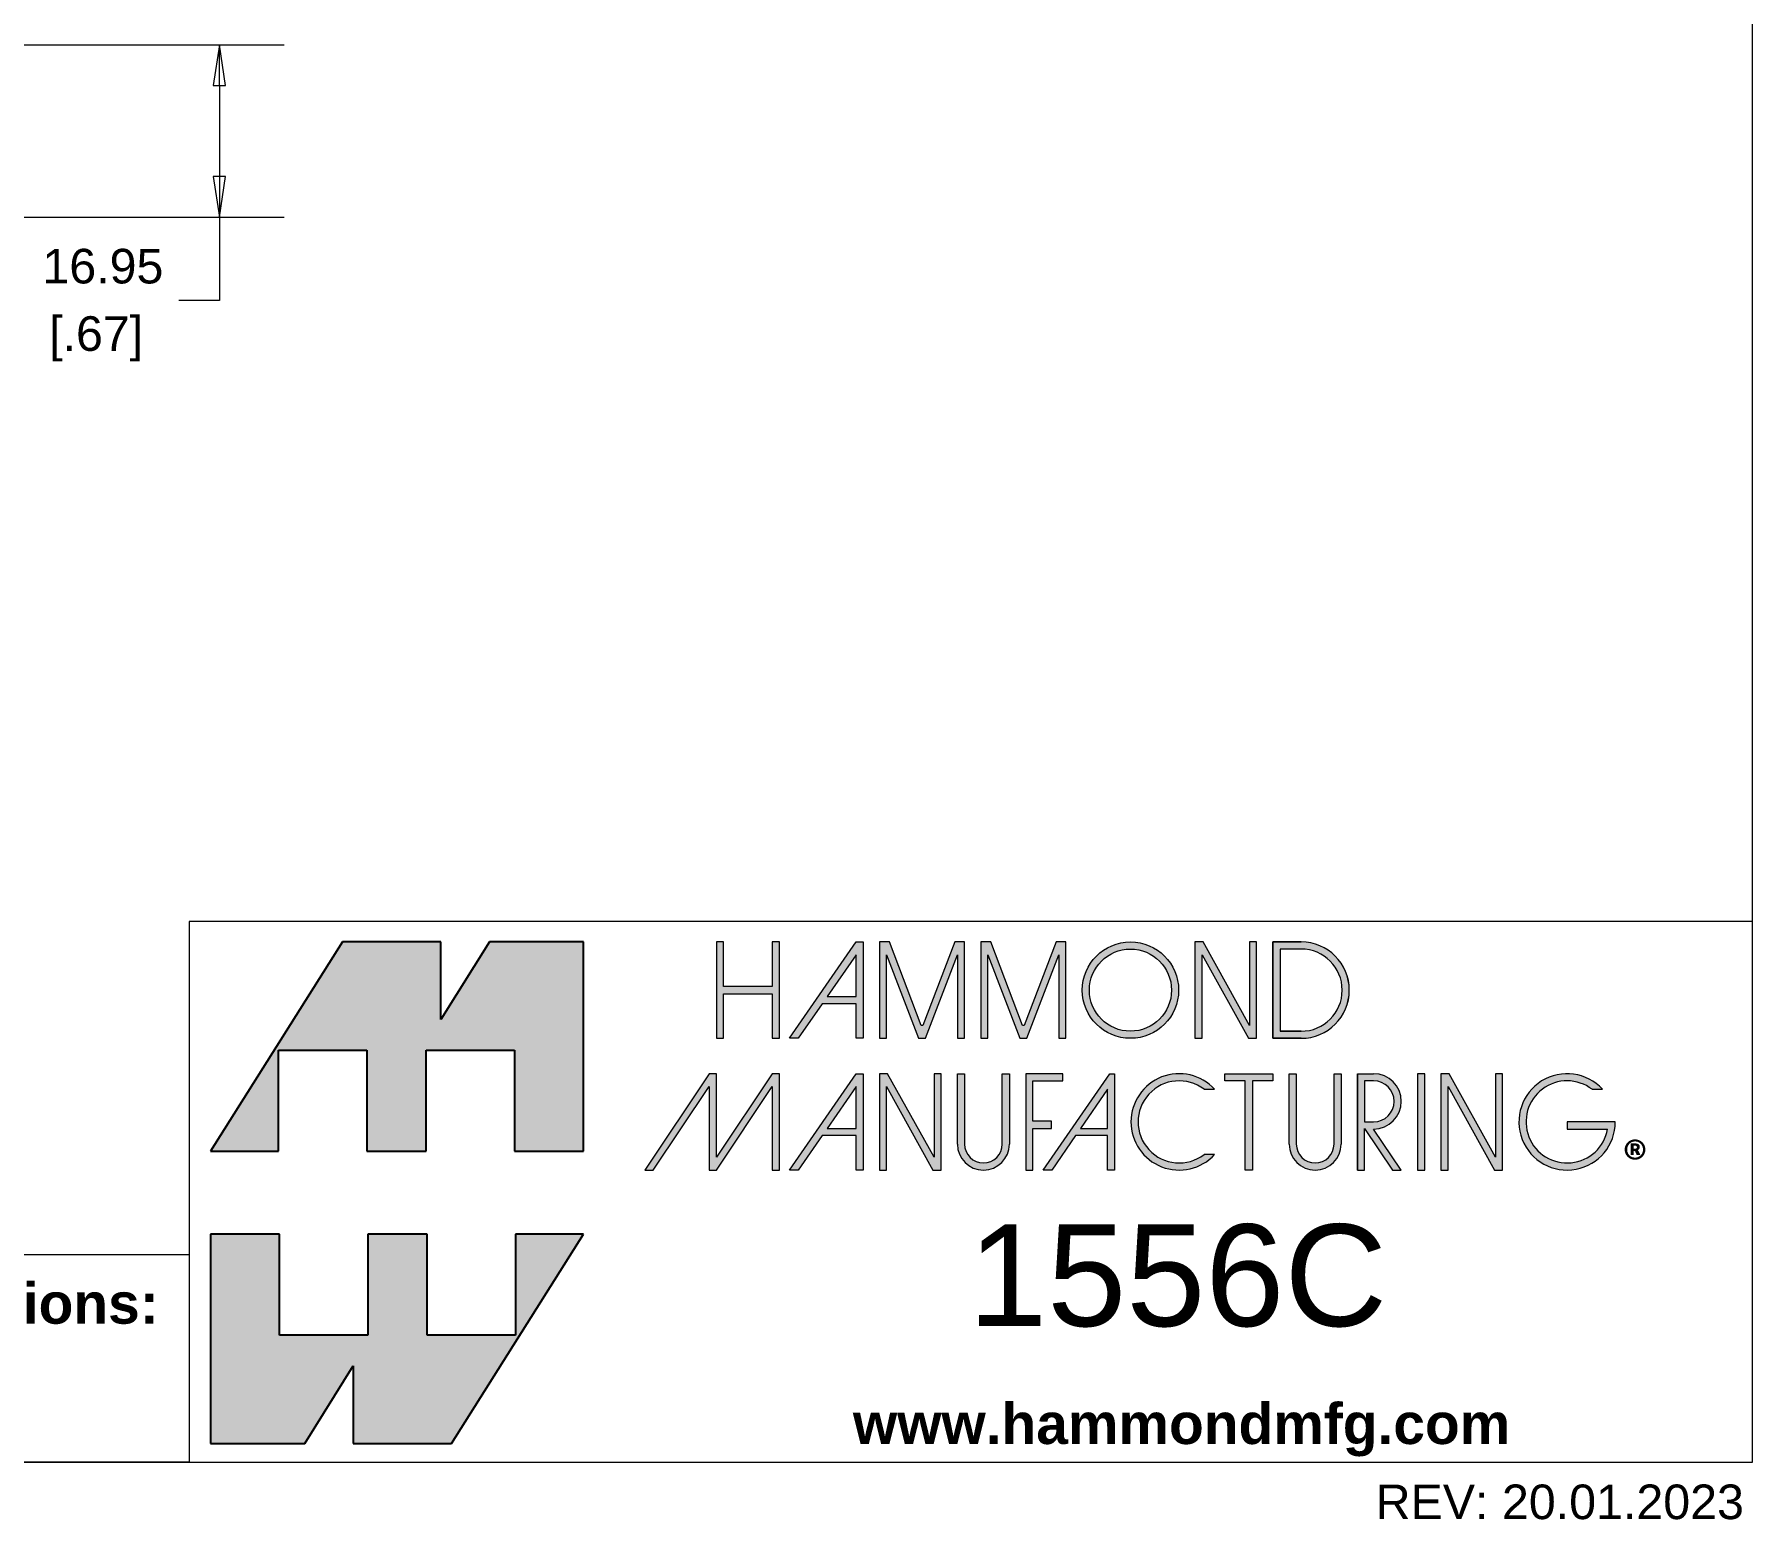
# Model space of a CAD drawing. Header units: millimetres. Extents: x 9 to 690, y 9 to 531.
# Drawn here: x 468.8 to 679.8, y 11.7 to 194.1 of the extents above; entities that cross this region are included whole.
import ezdxf

# ---------------------------------------------------------------- set-up
doc = ezdxf.new("R2010")
doc.units = ezdxf.units.MM
doc.header["$LTSCALE"] = 2.5
doc.layers.get('0').update_dxf_attribs({"lineweight": 25})
for name, color, linetype, lineweight in [('Dimension (ANSI)', 7, 'Continuous', 9), ('Hatch (ANSI)', 7, 'Continuous', 9), ('Sketch Geometry (ANSI)', 7, 'Continuous', 9), ('Symbol (ANSI)', 7, 'Continuous', 9)]:
    doc.layers.add(name, color=color, linetype=linetype, lineweight=lineweight)
doc.styles.add('Note Text (ANSI)', font='arial.ttf')
doc.styles.add('Text Style20', font='arial.ttf')
doc.dimstyles.new('Default - mm_inch (ANSI)', dxfattribs={"dimscale": 2.5, "dimtxt": 1.700000047683716, "dimasz": 2, "dimexe": 3.175, "dimexo": 1, "dimgap": 0.7999999999999999, "dimtad": 0, "dimtih": 1, "dimtoh": 1, "dimrnd": 1e-08, "dimzin": 4, "dimdsep": 46, "dimtxsty": 'Note Text (ANSI)', "dimblk": 'Filled-1', "dimcen": 0.09, "dimdle": 10, "dimclrd": 256, "dimclre": 256, "dimclrt": 256, "dimadec": 1, "dimazin": 0, "dimtfac": 1.176470518112183, "dimtofl": 0, "dimtmove": 0, "dimatfit": 3, "dimfxl": 0, "dimtolj": 1, "dimtzin": 0, "dimlwd": -1, "dimlwe": -1, "dimarcsym": 0})

# ---------------------------------------------------------------- blocks, each defined once
blk = doc.blocks.new('Title Blocks HAMMOND')
at = {"layer": 'Sketch Geometry (ANSI)'}
for p, q in [((269.9968251097644, 36.19577659861307), (193.2119661528762, 36.19577659861306)), ((193.2119661528762, 36.19577659861306), (193.2119661528762, 9.639521662429669)), ((269.9968251097644, 9.639521662429669), (269.9968251097644, 36.19577659861307)), ((173.9421594741929, 9.639521662429669), (173.9421594741929, 19.83687394408273)), ((173.9421594741929, 19.83687394408273), (193.2119661528762, 19.83687394408273)), ((193.2119661528762, 19.83687394408273), (193.2119661528762, 9.639521662429669)), ((193.2119661528762, 9.639521662429669), (173.9421594741929, 9.639521662429669)), ((193.2119661528762, 9.639521662429669), (269.9968251097644, 9.639521662429669))]:
    blk.add_line(p, q, dxfattribs=at)
at = {"layer": 'Symbol (ANSI)', "insert": (174.946827780583, 14.72297527788434), "char_height": 1.700000017881393, "width": 30.723288968675, "attachment_point": 4, "line_spacing_factor": 0.8451967239379883, "style": 'Note Text (ANSI)'}
blk.add_mtext('{\\fArial|b1|i0|c0|p34;\\H1.17647x;Dimensions:\\fArial|b0|i0|c0|p34;\\H0.85x;\\Pmm\\H1.23561x; \\H0.80932x;\\P[inches]\\H1.1281x; }', dxfattribs=at)
at = {"layer": 'Symbol (ANSI)', "insert": (225.8104560727535, 11.21864798532059), "char_height": 2.000000029802322, "width": 32.29268312454224, "attachment_point": 4, "style": 'Note Text (ANSI)'}
blk.add_mtext('\\fArial|b1|i0;{\\H2.0000;www.hammondmfg.com}', dxfattribs=at)
at = {"layer": 'Symbol (ANSI)'}
for tag, p, height, style in [('<TITLE>_001', (231.4646386761901, 16.31650273994641), 5, 'Text Style20'), ('REV:Date_<DD.MM.YYYY>_001', (251.4828396158613, 6.835991363537411), 1.700000017881393, 'Note Text (ANSI)')]:
    blk.add_attdef(tag, p, '', height=height, dxfattribs=dict(at, style=style))
blk = doc.blocks.new('Borders Hammond Border')
at = {"layer": 'Sketch Geometry (ANSI)'}
for p, q in [((271.9, 7.499999999999982), (271.8999999999999, 208.4)), ((7.500000000000036, 7.499999999999916), (271.9, 7.499999999999982))]:
    blk.add_line(p, q, dxfattribs=at)
blk = doc.blocks.new('Logo lines')
at = {"layer": 'Hatch (ANSI)', "true_color": 0xc40000}
for points in [[(-31.1524746516913, 2.042877557755891), (-31.1524746516913, 6.991620557744884), (-26.81385065170282, 6.991620557744884), (-26.81385065170282, 2.042877557755891), (-23.89883765171021, 2.042877557755891), (-23.89883765171021, 6.991620557744884), (-19.56021365172798, 6.991620557744884), (-19.56021365172798, 2.042877557755891), (-16.16974568581544, 2.042877557755891), (-16.16974568581544, 12.31387755775589), (-20.79768947142661, 12.31387755775589), (-23.1869664542522, 8.497828141649206), (-23.18696645425224, 12.31387755775589), (-28.01083865158937, 12.31387755775589), (-34.49885531533823, 2.042877557755887)], [(-34.49885531534235, -12.31387765775644), (-34.49885531534235, -2.042877657756432), (-31.1083873494298, -2.042877657756432), (-31.1083873494298, -6.991620657745425), (-26.76976334944758, -6.99162065774543), (-26.76976334944758, -2.042877657756432), (-23.85475034945497, -2.042877657756432), (-23.85475034945497, -6.991620657745425), (-19.51612634946649, -6.991620657745425), (-19.51612634946649, -2.042877657756432), (-16.16974568581956, -2.042877657756423), (-22.65776234956839, -12.31387765775643), (-27.48163454690552, -12.31387765775644), (-27.48163454690555, -8.497828241649747), (-29.87091152973115, -12.31387765775644)]]:
    blk.add_hatch(color=12, dxfattribs=at).paths.add_polyline_path(points)
at = {"layer": 'Hatch (ANSI)'}
for points in [[(-6.55420448935299, 12.31387755775589), (-6.904204489352992, 12.31387755775589), (-6.904204489352992, 10.12215816576406), (-9.301389834567253, 10.12215816576406), (-9.301389834567253, 12.31387755775589), (-9.651389834567254, 12.31387755775589), (-9.651389834567254, 7.580438773772227), (-9.301389834567253, 7.580438773772227), (-9.301389834567253, 9.772158165764061), (-6.904204489352992, 9.772158165764061), (-6.904204489352992, 7.580438773772227), (-6.55420448935299, 7.580438773772227)], [(2.189347557599959, 7.580438773772227), (2.53934755759996, 7.580438773772227), (2.53934755759996, 12.31387755775589), (2.054651389641826, 12.31387755775589), (0.4900103660192912, 8.2096562295918), (0.4094027019355906, 8.2096562295918), (-1.155238321686909, 12.31387755775589), (-1.639934489645043, 12.31387755775589), (-1.639934489645043, 7.580438773772227), (-1.289934489645042, 7.580438773772227), (-1.289934489645042, 11.68466010193632), (0.2747065339774579, 7.580438773772227), (0.6247065339774593, 7.580438773772227), (2.189347557599959, 11.68466010193632)], [(7.16862960484498, 7.580438773772227), (7.16862960484498, 11.68466010193633), (5.603988581222481, 7.580438773772227), (5.25398858122248, 7.580438773772227), (3.68934755759998, 11.68466010193633), (3.68934755759998, 7.580438773772227), (3.339347557599979, 7.580438773772227), (3.339347557599979, 12.31387755775589), (3.824043725558113, 12.31387755775589), (5.388684749180612, 8.2096562295918), (5.469292413264313, 8.2096562295918), (7.033933436886848, 12.31387755775589), (7.518629604844982, 12.31387755775589), (7.518629604844982, 7.580438773772227)], [(16.88135043606326, 12.31387755775589), (16.88135043606326, 7.580438773772227), (16.48032073590439, 7.580438773772227), (14.20206838882862, 11.68466010193633), (14.20206838882862, 7.580438773772227), (13.85206838882862, 7.580438773772227), (13.85206838882862, 12.31387755775589), (14.25309808898749, 12.31387755775589), (16.53135043606326, 8.2096562295918), (16.53135043606326, 12.31387755775589)], [(-6.55420448935299, 1.108940436291688), (-6.55420448935299, 5.842379220303577), (-6.904204489352992, 5.842379220303577), (-9.651389834567254, 1.738157892139478), (-9.651389834567254, 5.842379220303577), (-10.00138983456726, 5.842379220303577), (-13.16974568581543, 1.108940436291688), (-12.74857517978152, 1.108940436291688), (-10.00138983456726, 5.213161764455765), (-10.00138983456726, 1.108940436291688), (-9.651389834567254, 1.108940436291688), (-6.904204489352992, 5.213161764455787), (-6.904204489352992, 1.108940436291688)], [(1.389347557599976, 1.108940436291688), (1.389347557599976, 5.842379220303577), (1.039347557599974, 5.842379220303577), (1.039347557599974, 1.738157892139478), (-1.238904789505142, 5.842379220303577), (-1.639934489645043, 5.842379220303577), (-1.639934489645043, 1.108940436291688), (-1.289934489645042, 1.108940436291688), (-1.289934489645042, 5.213161764455787), (0.9883178574600393, 1.108940436291688)], [(5.541367195520621, 5.842379220303577), (5.541367195520621, 1.108940436291688), (5.891367195520623, 1.108940436291688), (5.891367195520623, 3.158940436291688), (6.815558563573063, 3.158940436291688), (6.815558563573063, 3.50894043629169), (5.891367195520623, 3.50894043629169), (5.891367195520623, 5.492379220303576), (7.370566815521613, 5.492379220303572), (7.370566815521613, 5.842379220303577)], [(16.32627637170401, 1.108940436291688), (16.67627637170401, 1.108940436291688), (16.67627637170401, 5.492379220303576), (17.68135043606325, 5.492379220303576), (17.68135043606325, 5.842379220303577), (15.32120230734478, 5.842379220303577), (15.32120230734478, 5.492379220303576), (16.32627637170401, 5.492379220303576)], [(24.78613438408878, 1.108940436291688), (25.13613438408878, 1.108940436291688), (25.13613438408878, 5.842379220303577), (24.78613438408878, 5.842379220303577)], [(28.61541643133041, 1.738157892145527), (28.61541643133041, 5.842379220303577), (28.96541643133041, 5.842379220303577), (28.96541643133041, 1.108940436291688), (28.56438673119388, 1.108940436291688), (26.28613438408877, 5.213161764455787), (26.28613438408877, 1.108940436291688), (25.93613438408877, 1.108940436291688), (25.93613438408877, 5.842379220303577), (26.33716408422867, 5.842379220303577)]]:
    blk.add_hatch(color=256, dxfattribs=at).paths.add_polyline_path(points)
h = blk.add_hatch(color=256, dxfattribs=at)
h.paths.add_polyline_path([(-2.789934489645063, 9.630438773772227), (-4.210748643528426, 9.630438773772227), (-2.789934489645063, 11.68466010193633)], flags=0)
h.paths.add_polyline_path([(-2.780293967337819, 12.31387755775589), (-2.439934489645061, 12.31387755775589), (-2.439934489645061, 7.580438773772227), (-2.789934489645063, 7.580438773772227), (-2.789934489645063, 9.280438773772225), (-4.452828183372191, 9.280438773772225), (-5.628643091184671, 7.580438773772227), (-6.054204489353019, 7.580438773772227)])
h = blk.add_hatch(color=256, dxfattribs=at)
edge = h.paths.add_edge_path(flags=0)
edge.add_arc((10.6853489968368, 9.947158165764058), 2.016719391992383, 0, 360)
edge = h.paths.add_edge_path()
edge.add_arc((10.6853489968368, 9.947158165764058), 2.366719391992383, 0, 360)
h = blk.add_hatch(color=256, dxfattribs=at)
edge = h.paths.add_edge_path(flags=0)
edge.add_arc((19.06816487128133, 9.947158165764062), 2.016719391991837, 270, 450)
edge.add_line((19.06816487128133, 11.96387755775589), (18.03135043606325, 11.96387755775589))
edge.add_line((18.03135043606325, 11.96387755775589), (18.03135043606325, 7.930438773772228))
edge.add_line((18.03135043606325, 7.930438773772228), (19.06816487128133, 7.930438773772224))
edge = h.paths.add_edge_path()
edge.add_line((17.68135043606325, 7.580438773772227), (19.06816487128133, 7.580438773772227))
edge.add_arc((19.06816487128133, 9.947158165764062), 2.366719391991924, 270, 450)
edge.add_line((19.06816487128133, 12.3138775577559), (17.68135043606325, 12.31387755775589))
edge.add_line((17.68135043606325, 12.31387755775589), (17.68135043606325, 7.580438773772227))
h = blk.add_hatch(color=256, dxfattribs=at)
edge = h.paths.add_edge_path(flags=0)
edge.add_line((19.06835043606325, 11.96387755775589), (18.03135043606325, 11.96387755775589))
edge.add_line((18.03135043606325, 11.96387755775589), (18.03135043606325, 7.930438773772233))
edge.add_line((18.03135043606325, 7.930438773772233), (19.06835043606325, 7.930438773772228))
edge.add_arc((19.06835043606325, 9.947158165764062), 2.01671939199183, 270, 450)
edge = h.paths.add_edge_path()
edge.add_line((17.68135043606325, 7.580438773772227), (19.06835043606325, 7.580438773772227))
edge.add_arc((19.06835043606325, 9.947158165764062), 2.366719391991833, 270, 450)
edge.add_line((19.06835043606325, 12.3138775577559), (17.68135043606325, 12.31387755775589))
edge.add_line((17.68135043606325, 12.31387755775589), (17.68135043606325, 7.580438773772227))
h = blk.add_hatch(color=256, dxfattribs=at)
h.paths.add_polyline_path([(-2.789934489645063, 5.213161764455787), (-4.210748643528461, 3.158940436291688), (-2.789934489645063, 3.158940436291688)], flags=0)
h.paths.add_polyline_path([(-6.054204489352983, 1.108940436291688), (-5.628643091184706, 1.108940436291688), (-4.452828183372191, 2.808940436291687), (-2.789934489645063, 2.808940436291687), (-2.789934489645063, 1.108940436291688), (-2.439934489645061, 1.108940436291688), (-2.439934489645061, 5.842379220303577), (-2.780293967318208, 5.842379220303577)])
h = blk.add_hatch(color=256, dxfattribs=at)
edge = h.paths.add_edge_path()
edge.add_line((4.741367195520603, 2.38495025525201), (4.741367195520603, 5.842379220303577))
edge.add_line((4.741367195520603, 5.842379220303577), (4.391367195520601, 5.842379220303577))
edge.add_line((4.391367195520601, 5.842379220303577), (4.391367195520601, 2.384950255252014))
edge.add_arc((3.465357376560299, 2.38495025525201), 0.9260098189603203, -180, 0, ccw=False)
edge.add_line((2.53934755759996, 2.384950255252014), (2.53934755759996, 5.842379220303577))
edge.add_line((2.53934755759996, 5.842379220303577), (2.189347557599959, 5.842379220303577))
edge.add_line((2.189347557599959, 5.842379220303577), (2.189347557599959, 2.384950255252014))
edge.add_arc((3.465357376560263, 2.38495025525201), 1.276009818960331, 180, 360)
h = blk.add_hatch(color=256, dxfattribs=at)
h.paths.add_polyline_path([(8.234823041332149, 3.158940436291688), (9.56053317968216, 3.158940436291688), (9.56053317968216, 5.075659828297634)], flags=0)
h.paths.add_polyline_path([(9.910533179682162, 1.108940436291688), (9.910533179682162, 5.842379220303577), (9.665277717527907, 5.842379220303577), (6.391367195520594, 1.108940436291688), (6.81692859368777, 1.108940436291688), (7.992743501490409, 2.808940436291687), (9.56053317968216, 2.808940436291687), (9.56053317968216, 1.108940436291688)])
h = blk.add_hatch(color=256, dxfattribs=at)
edge = h.paths.add_edge_path()
edge.add_line((14.82120230734477, 1.875659828297631), (14.30491584233391, 1.875659828297631))
edge.add_arc((13.07725257168808, 3.475659828297633), 2.016719392005941, 52.50135034271568, 307.4986496572845, ccw=False)
edge.add_line((14.30491584233391, 5.075659828297634), (14.82120230734477, 5.075659828297634))
edge.add_arc((13.07725257168808, 3.475659828297633), 2.366719392005941, 42.53506363073942, 317.4649363692596)
h = blk.add_hatch(color=256, dxfattribs=at)
edge = h.paths.add_edge_path()
edge.add_line((18.48135043606323, 5.842379220303577), (18.83135043606323, 5.842379220303577))
edge.add_line((18.83135043606323, 5.842379220303577), (18.83135043606323, 2.384950191625967))
edge.add_arc((19.75736019139752, 2.384950191625963), 0.9260097553342737, 180, 360)
edge.add_line((20.68336994673178, 2.384950191625963), (20.68336994673178, 5.842379220303577))
edge.add_line((20.68336994673178, 5.842379220303577), (21.03336994673178, 5.842379220303577))
edge.add_line((21.03336994673178, 5.842379220303577), (21.03336994673178, 2.384950191625963))
edge.add_arc((19.75736019139752, 2.384950191625963), 1.276009755334259, -180, 0, ccw=False)
edge.add_line((18.48135043606323, 2.384950191625963), (18.48135043606323, 5.842379220303577))
h = blk.add_hatch(color=256, dxfattribs=at)
edge = h.paths.add_edge_path(flags=0)
edge.add_line((22.62777468808583, 5.49237922030358), (22.18336994673177, 5.49237922030358))
edge.add_line((22.18336994673177, 5.49237922030358), (22.18336994673177, 3.475659828297633))
edge.add_line((22.18336994673177, 3.475659828297633), (22.62777468808583, 3.475659828297633))
edge.add_arc((22.62777468808583, 4.484019524300606), 1.008359696002969, 270, 450)
edge = h.paths.add_edge_path()
edge.add_line((23.9861343840888, 1.108940436291688), (22.62777468808583, 3.125659828297631))
edge.add_arc((22.62777468808583, 4.484019524300606), 1.358359696002975, 270, 450)
edge.add_line((22.62777468808583, 5.842379220303577), (21.83336994673176, 5.842379220303577))
edge.add_line((21.83336994673176, 5.842379220303577), (21.83336994673176, 1.108940436291688))
edge.add_line((21.83336994673176, 1.108940436291688), (22.18336994673177, 1.108940436291688))
edge.add_line((22.18336994673177, 1.108940436291688), (22.18336994673177, 3.158940436291688))
edge.add_line((22.18336994673177, 3.158940436291688), (23.5641457690123, 1.108940436291688))
edge.add_line((23.5641457690123, 1.108940436291688), (23.9861343840888, 1.108940436291688))
h = blk.add_hatch(color=256, dxfattribs=at)
edge = h.paths.add_edge_path()
edge.add_line((34.49885521534227, 3.475659828297633), (32.13213582333637, 3.475659828297633))
edge.add_line((32.13213582333637, 3.475659828297633), (32.13213582333637, 3.125659828297631))
edge.add_line((32.13213582333637, 3.125659828297631), (34.11825190909084, 3.125659828297631))
edge.add_arc((32.13213582333637, 3.475659828297633), 2.016719392005941, 52.50135034271568, 350.0057595063942, ccw=False)
edge.add_line((33.35979909398219, 5.075659828297634), (33.87608555899305, 5.075659828297634))
edge.add_arc((32.13213582333637, 3.475659828297633), 2.366719392005941, 42.53506363073944, 360)
at = {"color": 12, "linetype": 'Continuous', "true_color": 0xc40000}
for p, q in [((-28.01083865158937, 12.31387755775589), (-34.49885531533823, 2.042877557755887)), ((-23.18696645425224, 12.31387755775589), (-28.01083865158937, 12.31387755775589)), ((-20.79768947142661, 12.31387755775589), (-23.1869664542522, 8.497828141649206)), ((-23.1869664542522, 8.497828141649206), (-23.18696645425224, 12.31387755775589)), ((-16.16974568581544, 12.31387755775589), (-20.79768947142661, 12.31387755775589)), ((-16.16974568581544, 2.042877557755891), (-16.16974568581544, 12.31387755775589)), ((-31.1524746516913, 2.042877557755891), (-31.1524746516913, 6.991620557744884)), ((-31.1524746516913, 6.991620557744884), (-26.81385065170282, 6.991620557744884)), ((-26.81385065170282, 6.991620557744884), (-26.81385065170282, 2.042877557755891)), ((-23.89883765171021, 2.042877557755891), (-23.89883765171021, 6.991620557744884)), ((-23.89883765171021, 6.991620557744884), (-19.56021365172798, 6.991620557744884)), ((-19.56021365172798, 6.991620557744884), (-19.56021365172798, 2.042877557755891)), ((-34.49885531533823, 2.042877557755887), (-31.1524746516913, 2.042877557755891)), ((-26.81385065170282, 2.042877557755891), (-23.89883765171021, 2.042877557755891)), ((-19.56021365172798, 2.042877557755891), (-16.16974568581544, 2.042877557755891)), ((-34.49885531534235, -2.042877657756432), (-34.49885531534235, -12.31387765775644)), ((-31.1083873494298, -2.042877657756432), (-34.49885531534235, -2.042877657756432)), ((-31.1083873494298, -6.991620657745425), (-31.1083873494298, -2.042877657756432)), ((-26.76976334944758, -2.042877657756432), (-26.76976334944758, -6.99162065774543)), ((-23.85475034945497, -2.042877657756432), (-26.76976334944758, -2.042877657756432)), ((-23.85475034945497, -6.991620657745425), (-23.85475034945497, -2.042877657756432)), ((-22.65776234956839, -12.31387765775643), (-16.16974568581956, -2.042877657756423)), ((-19.51612634946649, -2.042877657756432), (-19.51612634946649, -6.991620657745425)), ((-16.16974568581956, -2.042877657756423), (-19.51612634946649, -2.042877657756432)), ((-26.76976334944758, -6.99162065774543), (-31.1083873494298, -6.991620657745425)), ((-19.51612634946649, -6.991620657745425), (-23.85475034945497, -6.991620657745425)), ((-29.87091152973115, -12.31387765775644), (-27.48163454690555, -8.497828241649747)), ((-27.48163454690555, -8.497828241649747), (-27.48163454690552, -12.31387765775644)), ((-34.49885531534235, -12.31387765775644), (-29.87091152973115, -12.31387765775644)), ((-27.48163454690552, -12.31387765775644), (-22.65776234956839, -12.31387765775643))]:
    blk.add_line(p, q, dxfattribs=at)
at = {"linetype": 'Continuous', "lineweight": 9}
for p, q in [((-9.301389834567253, 12.31387755775589), (-9.651389834567254, 12.31387755775589)), ((-9.651389834567254, 12.31387755775589), (-9.651389834567254, 7.580438773772227)), ((-9.301389834567253, 10.12215816576406), (-9.301389834567253, 12.31387755775589)), ((-6.55420448935299, 12.31387755775589), (-6.904204489352992, 12.31387755775589)), ((-6.904204489352992, 12.31387755775589), (-6.904204489352992, 10.12215816576406)), ((-6.55420448935299, 7.580438773772227), (-6.55420448935299, 12.31387755775589)), ((-6.054204489353019, 7.580438773772227), (-2.780293967337819, 12.31387755775589)), ((-2.780293967337819, 12.31387755775589), (-2.439934489645061, 12.31387755775589)), ((-2.439934489645061, 12.31387755775589), (-2.439934489645061, 7.580438773772227)), ((-1.155238321686909, 12.31387755775589), (-1.639934489645043, 12.31387755775589)), ((-1.639934489645043, 12.31387755775589), (-1.639934489645043, 7.580438773772227)), ((0.4094027019355906, 8.2096562295918), (-1.155238321686909, 12.31387755775589)), ((2.054651389641826, 12.31387755775589), (0.4900103660192912, 8.2096562295918)), ((2.53934755759996, 12.31387755775589), (2.054651389641826, 12.31387755775589)), ((2.53934755759996, 7.580438773772227), (2.53934755759996, 12.31387755775589)), ((3.339347557599979, 12.31387755775589), (3.339347557599979, 7.580438773772227)), ((3.824043725558113, 12.31387755775589), (3.339347557599979, 12.31387755775589)), ((5.388684749180612, 8.2096562295918), (3.824043725558113, 12.31387755775589)), ((7.033933436886848, 12.31387755775589), (5.469292413264313, 8.2096562295918)), ((7.518629604844982, 12.31387755775589), (7.033933436886848, 12.31387755775589)), ((7.518629604844982, 7.580438773772227), (7.518629604844982, 12.31387755775589)), ((13.85206838882862, 12.31387755775589), (13.85206838882862, 7.580438773772227)), ((14.25309808898749, 12.31387755775589), (13.85206838882862, 12.31387755775589)), ((16.53135043606326, 8.2096562295918), (14.25309808898749, 12.31387755775589)), ((16.53135043606326, 12.31387755775589), (16.53135043606326, 8.2096562295918)), ((16.88135043606326, 12.31387755775589), (16.53135043606326, 12.31387755775589)), ((16.88135043606326, 7.580438773772227), (16.88135043606326, 12.31387755775589)), ((17.68135043606325, 7.580438773772227), (17.68135043606325, 12.31387755775589)), ((17.68135043606325, 12.31387755775589), (19.06835043606325, 12.3138775577559)), ((18.03135043606325, 11.96387755775589), (18.03135043606325, 7.930438773772233)), ((19.06835043606325, 11.96387755775589), (18.03135043606325, 11.96387755775589)), ((-2.789934489645063, 11.68466010193633), (-4.210748643528426, 9.630438773772227)), ((-2.789934489645063, 9.630438773772227), (-2.789934489645063, 11.68466010193633)), ((-1.289934489645042, 7.580438773772227), (-1.289934489645042, 11.68466010193632)), ((-1.289934489645042, 11.68466010193632), (0.2747065339774579, 7.580438773772227)), ((0.6247065339774593, 7.580438773772227), (2.189347557599959, 11.68466010193632)), ((2.189347557599959, 11.68466010193632), (2.189347557599959, 7.580438773772227)), ((3.68934755759998, 7.580438773772227), (3.68934755759998, 11.68466010193633)), ((3.68934755759998, 11.68466010193633), (5.25398858122248, 7.580438773772227)), ((5.603988581222481, 7.580438773772227), (7.16862960484498, 11.68466010193633)), ((7.16862960484498, 11.68466010193633), (7.16862960484498, 7.580438773772227)), ((14.20206838882862, 7.580438773772227), (14.20206838882862, 11.68466010193633)), ((14.20206838882862, 11.68466010193633), (16.48032073590439, 7.580438773772227)), ((-6.904204489352992, 10.12215816576406), (-9.301389834567253, 10.12215816576406)), ((-9.301389834567253, 7.580438773772227), (-9.301389834567253, 9.772158165764061)), ((-9.301389834567253, 9.772158165764061), (-6.904204489352992, 9.772158165764061)), ((-6.904204489352992, 9.772158165764061), (-6.904204489352992, 7.580438773772227)), ((-4.210748643528426, 9.630438773772227), (-2.789934489645063, 9.630438773772227)), ((-4.452828183372191, 9.280438773772225), (-5.628643091184671, 7.580438773772227)), ((-2.789934489645063, 9.280438773772225), (-4.452828183372191, 9.280438773772225)), ((-2.789934489645063, 7.580438773772227), (-2.789934489645063, 9.280438773772225)), ((0.4900103660192912, 8.2096562295918), (0.4094027019355906, 8.2096562295918)), ((5.469292413264313, 8.2096562295918), (5.388684749180612, 8.2096562295918)), ((18.03135043606325, 7.930438773772233), (19.06835043606325, 7.930438773772228)), ((-9.651389834567254, 7.580438773772227), (-9.301389834567253, 7.580438773772227)), ((-6.904204489352992, 7.580438773772227), (-6.55420448935299, 7.580438773772227)), ((-5.628643091184671, 7.580438773772227), (-6.054204489353019, 7.580438773772227)), ((-2.439934489645061, 7.580438773772227), (-2.789934489645063, 7.580438773772227)), ((-1.639934489645043, 7.580438773772227), (-1.289934489645042, 7.580438773772227)), ((0.2747065339774579, 7.580438773772227), (0.6247065339774593, 7.580438773772227)), ((2.189347557599959, 7.580438773772227), (2.53934755759996, 7.580438773772227)), ((3.339347557599979, 7.580438773772227), (3.68934755759998, 7.580438773772227)), ((5.25398858122248, 7.580438773772227), (5.603988581222481, 7.580438773772227)), ((7.16862960484498, 7.580438773772227), (7.518629604844982, 7.580438773772227)), ((13.85206838882862, 7.580438773772227), (14.20206838882862, 7.580438773772227)), ((16.48032073590439, 7.580438773772227), (16.88135043606326, 7.580438773772227)), ((17.68135043606325, 7.580438773772227), (19.06835043606325, 7.580438773772227)), ((-10.00138983456726, 5.842379220303577), (-13.16974568581543, 1.108940436291688)), ((-12.74857517978152, 1.108940436291688), (-10.00138983456726, 5.213161764455765)), ((-9.651389834567254, 5.842379220303577), (-10.00138983456726, 5.842379220303577)), ((-10.00138983456726, 5.213161764455765), (-10.00138983456726, 1.108940436291688)), ((-6.904204489352992, 5.842379220303577), (-9.651389834567254, 1.738157892139478)), ((-9.651389834567254, 1.738157892139478), (-9.651389834567254, 5.842379220303577)), ((-9.651389834567254, 1.108940436291688), (-6.904204489352992, 5.213161764455787)), ((-6.55420448935299, 5.842379220303577), (-6.904204489352992, 5.842379220303577)), ((-6.904204489352992, 5.213161764455787), (-6.904204489352992, 1.108940436291688)), ((-6.55420448935299, 1.108940436291688), (-6.55420448935299, 5.842379220303577)), ((-6.054204489352983, 1.108940436291688), (-2.780293967318208, 5.842379220303577)), ((-2.789934489645063, 5.213161764455787), (-4.210748643528461, 3.158940436291688)), ((-2.789934489645063, 3.158940436291688), (-2.789934489645063, 5.213161764455787)), ((-2.780293967318208, 5.842379220303577), (-2.439934489645061, 5.842379220303577)), ((-2.439934489645061, 5.842379220303577), (-2.439934489645061, 1.108940436291688)), ((-1.238904789505142, 5.842379220303577), (-1.639934489645043, 5.842379220303577)), ((-1.639934489645043, 5.842379220303577), (-1.639934489645043, 1.108940436291688)), ((-1.289934489645042, 1.108940436291688), (-1.289934489645042, 5.213161764455787)), ((-1.289934489645042, 5.213161764455787), (0.9883178574600393, 1.108940436291688)), ((1.039347557599974, 1.738157892139478), (-1.238904789505142, 5.842379220303577)), ((1.389347557599976, 5.842379220303577), (1.039347557599974, 5.842379220303577)), ((1.039347557599974, 5.842379220303577), (1.039347557599974, 1.738157892139478)), ((1.389347557599976, 1.108940436291688), (1.389347557599976, 5.842379220303577)), ((2.189347557599959, 2.384950255252014), (2.189347557599959, 5.842379220303577)), ((2.189347557599959, 5.842379220303577), (2.53934755759996, 5.842379220303577)), ((2.53934755759996, 5.842379220303577), (2.53934755759996, 2.384950255252014)), ((4.391367195520601, 2.384950255252014), (4.391367195520601, 5.842379220303577)), ((4.391367195520601, 5.842379220303577), (4.741367195520603, 5.842379220303577)), ((4.741367195520603, 5.842379220303577), (4.741367195520603, 2.38495025525201)), ((7.370566815521613, 5.842379220303577), (5.541367195520621, 5.842379220303577)), ((5.541367195520621, 5.842379220303577), (5.541367195520621, 1.108940436291688)), ((5.891367195520623, 3.50894043629169), (5.891367195520623, 5.492379220303576)), ((5.891367195520623, 5.492379220303576), (7.370566815521613, 5.492379220303572)), ((6.391367195520594, 1.108940436291688), (9.665277717527907, 5.842379220303577)), ((7.370566815521613, 5.492379220303572), (7.370566815521613, 5.842379220303577)), ((9.56053317968216, 5.075659828297634), (8.234823041332149, 3.158940436291688)), ((9.56053317968216, 3.158940436291688), (9.56053317968216, 5.075659828297634)), ((9.665277717527907, 5.842379220303577), (9.910533179682162, 5.842379220303577)), ((9.910533179682162, 5.842379220303577), (9.910533179682162, 1.108940436291688)), ((14.30491584233391, 5.075659828297634), (14.82120230734477, 5.075659828297634)), ((15.32120230734478, 5.492379220303576), (15.32120230734478, 5.842379220303577)), ((15.32120230734478, 5.842379220303577), (17.68135043606325, 5.842379220303577)), ((16.32627637170401, 5.492379220303576), (15.32120230734478, 5.492379220303576)), ((16.32627637170401, 1.108940436291688), (16.32627637170401, 5.492379220303576)), ((17.68135043606325, 5.492379220303576), (16.67627637170401, 5.492379220303576)), ((16.67627637170401, 5.492379220303576), (16.67627637170401, 1.108940436291688)), ((17.68135043606325, 5.842379220303577), (17.68135043606325, 5.492379220303576)), ((18.48135043606323, 2.384950191625963), (18.48135043606323, 5.842379220303577)), ((18.48135043606323, 5.842379220303577), (18.83135043606323, 5.842379220303577)), ((18.83135043606323, 5.842379220303577), (18.83135043606323, 2.384950191625967)), ((20.68336994673178, 2.384950191625963), (20.68336994673178, 5.842379220303577)), ((20.68336994673178, 5.842379220303577), (21.03336994673178, 5.842379220303577)), ((21.03336994673178, 5.842379220303577), (21.03336994673178, 2.384950191625963)), ((21.83336994673176, 1.108940436291688), (21.83336994673176, 5.842379220303577)), ((21.83336994673176, 5.842379220303577), (22.62777468808583, 5.842379220303577)), ((21.83336994673176, 5.842379220303577), (21.83336994673176, 1.108940436291688)), ((22.18336994673177, 5.49237922030358), (22.18336994673177, 3.475659828297633)), ((24.78613438408878, 5.842379220303577), (24.78613438408878, 1.108940436291688)), ((25.13613438408878, 5.842379220303577), (24.78613438408878, 5.842379220303577)), ((25.13613438408878, 1.108940436291688), (25.13613438408878, 5.842379220303577)), ((26.33716408422867, 5.842379220303577), (25.93613438408877, 5.842379220303577)), ((25.93613438408877, 5.842379220303577), (25.93613438408877, 1.108940436291688)), ((26.28613438408877, 1.108940436291688), (26.28613438408877, 5.213161764455787)), ((26.28613438408877, 5.213161764455787), (28.56438673119388, 1.108940436291688)), ((28.61541643133041, 1.738157892145527), (26.33716408422867, 5.842379220303577)), ((28.96541643133041, 5.842379220303577), (28.61541643133041, 5.842379220303577)), ((28.61541643133041, 5.842379220303577), (28.61541643133041, 1.738157892145527)), ((28.96541643133041, 1.108940436291688), (28.96541643133041, 5.842379220303577)), ((33.35979909398219, 5.075659828297634), (33.87608555899305, 5.075659828297634)), ((6.815558563573063, 3.50894043629169), (5.891367195520623, 3.50894043629169)), ((6.815558563573063, 3.158940436291688), (6.815558563573063, 3.50894043629169)), ((34.49885521534227, 3.475659828297633), (32.13213582333637, 3.475659828297633)), ((32.13213582333637, 3.475659828297633), (32.13213582333637, 3.125659828297631)), ((-4.452828183372191, 2.808940436291687), (-5.628643091184706, 1.108940436291688)), ((-2.789934489645063, 2.808940436291687), (-4.452828183372191, 2.808940436291687)), ((-4.210748643528461, 3.158940436291688), (-2.789934489645063, 3.158940436291688)), ((-2.789934489645063, 1.108940436291688), (-2.789934489645063, 2.808940436291687)), ((5.891367195520623, 1.108940436291688), (5.891367195520623, 3.158940436291688)), ((5.891367195520623, 3.158940436291688), (6.815558563573063, 3.158940436291688)), ((7.992743501490409, 2.808940436291687), (6.81692859368777, 1.108940436291688)), ((9.56053317968216, 2.808940436291687), (7.992743501490409, 2.808940436291687)), ((8.234823041332149, 3.158940436291688), (9.56053317968216, 3.158940436291688)), ((9.56053317968216, 1.108940436291688), (9.56053317968216, 2.808940436291687)), ((22.18336994673177, 1.108940436291688), (22.18336994673177, 3.158940436291688)), ((22.18336994673177, 3.158940436291688), (23.5641457690123, 1.108940436291688)), ((23.9861343840888, 1.108940436291688), (22.62777468808583, 3.125659828297631)), ((32.13213582333637, 3.125659828297631), (34.11825190909084, 3.125659828297631)), ((14.82120230734477, 1.875659828297631), (14.30491584233391, 1.875659828297631)), ((-13.16974568581543, 1.108940436291688), (-12.74857517978152, 1.108940436291688)), ((-10.00138983456726, 1.108940436291688), (-9.651389834567254, 1.108940436291688)), ((-6.904204489352992, 1.108940436291688), (-6.55420448935299, 1.108940436291688)), ((-5.628643091184706, 1.108940436291688), (-6.054204489352983, 1.108940436291688)), ((-2.439934489645061, 1.108940436291688), (-2.789934489645063, 1.108940436291688)), ((-1.639934489645043, 1.108940436291688), (-1.289934489645042, 1.108940436291688)), ((0.9883178574600393, 1.108940436291688), (1.389347557599976, 1.108940436291688)), ((5.541367195520621, 1.108940436291688), (5.891367195520623, 1.108940436291688)), ((6.81692859368777, 1.108940436291688), (6.391367195520594, 1.108940436291688)), ((9.910533179682162, 1.108940436291688), (9.56053317968216, 1.108940436291688)), ((16.67627637170401, 1.108940436291688), (16.32627637170401, 1.108940436291688)), ((21.83336994673176, 1.108940436291688), (22.18336994673177, 1.108940436291688)), ((23.5641457690123, 1.108940436291688), (23.9861343840888, 1.108940436291688)), ((24.78613438408878, 1.108940436291688), (25.13613438408878, 1.108940436291688)), ((25.93613438408877, 1.108940436291688), (26.28613438408877, 1.108940436291688)), ((28.56438673119388, 1.108940436291688), (28.96541643133041, 1.108940436291688))]:
    blk.add_line(p, q, dxfattribs=at)
for radius in [2.366719391992383, 2.016719391992383]:
    blk.add_circle((10.6853489968368, 9.947158165764058), radius, dxfattribs=at)
for centre, radius, start, end in [((19.06835043606325, 9.947158165764062), 2.366719391991834, 270, 90), ((19.06835043606325, 9.947158165764062), 2.01671939199183, 270, 90), ((13.07725257168808, 3.475659828297633), 2.366719392005941, 42.53506363073977, 317.4649363692602), ((13.07725257168808, 3.475659828297633), 2.016719392005941, 52.5013503427155, 307.4986496572844), ((22.62777468808583, 4.484019524300606), 1.358359696002975, 270, 90), ((22.62777468808583, 4.484019524300606), 1.008359696002969, 270, 90), ((32.13213582333637, 3.475659828297633), 2.366719392005941, 42.53506363073977, 0), ((32.13213582333637, 3.475659828297633), 2.016719392005941, 52.5013503427155, 350.0057595063942), ((3.465357376560263, 2.38495025525201), 1.276009818960331, 180, 0), ((3.465357376560299, 2.38495025525201), 0.9260098189603204, 180, 0), ((19.75736019139752, 2.384950191625963), 1.276009755334259, 180, 0), ((19.75736019139752, 2.384950191625963), 0.9260097553342738, 180, 0)]:
    blk.add_arc(centre, radius, start, end, dxfattribs=at)
at = {"layer": 'Sketch Geometry (ANSI)', "linetype": 'Continuous', "lineweight": 9}
for p, q in [((17.68135043606325, 12.31387755775589), (17.68135043606325, 7.580438773772227)), ((19.06816487128133, 12.3138775577559), (17.68135043606325, 12.31387755775589)), ((19.06816487128133, 11.96387755775589), (18.03135043606325, 11.96387755775589)), ((18.03135043606325, 11.96387755775589), (18.03135043606325, 7.930438773772228)), ((19.06816487128133, 7.930438773772224), (18.03135043606325, 7.930438773772228)), ((19.06816487128133, 7.580438773772227), (17.68135043606325, 7.580438773772227)), ((22.62777468808583, 5.49237922030358), (22.18336994673177, 5.49237922030358)), ((22.18336994673177, 3.475659828297633), (22.62777468808583, 3.475659828297633))]:
    blk.add_line(p, q, dxfattribs=at)
for radius in [2.366719391991924, 2.016719391991837]:
    blk.add_arc((19.06816487128133, 9.947158165764062), radius, 270, 90, dxfattribs=at)
at = {"layer": 'Symbol (ANSI)', "insert": (35.67408066657041, 1.460890432425628), "char_height": 2.000000029802322, "attachment_point": 5, "line_spacing_factor": 3, "style": 'Note Text (ANSI)'}
blk.add_mtext('\\fCalibri|b1|i0;{\\H2.0000;®}\\fCalibri|b1|i0;{\\H21.6500;\\P}', dxfattribs=at)
blk = doc.blocks.new('Filled-1')
at = {"color": 0}
for p, q in [((0, 0), (-1, 0.15)), ((-1, 0.15), (-1, -0.15)), ((-1, 0), (0, 0)), ((-1, -0.15), (0, 0))]:
    blk.add_line(p, q, dxfattribs=at)
at = {"color": 0, "flags": 128}
blk.add_lwpolyline([(-1, -0.15), (0, 0), (-1, 0.15), (-1, -0.15)], dxfattribs=at)
at = {"color": 0}
blk.add_solid([(-1, -0.15), (0, 0), (-1, 0.15), (-1, -0.15)], dxfattribs=at)
blk = doc.blocks.new('*D43')
at = {"layer": 'Defpoints', "color": 0, "transparency": 16777216}
for p in [(453.1268925359951, 192.781090459786), (453.1268925359951, 171.5983156163872), (491.4975550443852, 171.5983156163872)]:
    blk.add_point(p, dxfattribs=at)
at = {"layer": 'Dimension (ANSI)', "transparency": 16777216}
for p, q in [((455.6268925359951, 192.781090459786), (499.4350550443852, 192.781090459786)), ((491.4975550443852, 187.781090459786), (491.4975550443852, 176.5983156163872)), ((455.6268925359951, 171.5983156163872), (499.4350550443852, 171.5983156163872)), ((491.4975550443852, 171.5983156163872), (491.4975550443852, 161.402679756674)), ((491.4975550443852, 161.402679756674), (486.4975550443852, 161.402679756674))]:
    blk.add_line(p, q, dxfattribs=at)
at = {"layer": 'Dimension (ANSI)', "transparency": 16777216, "xscale": 5, "yscale": 5, "zscale": 5}
for p, rotation in [((491.4975550443852, 192.781090459786), 90), ((491.4975550443852, 171.5983156163872), 270)]:
    blk.add_blockref('Filled-1', p, dxfattribs=dict(at, rotation=rotation))
at = {"layer": 'Dimension (ANSI)', "transparency": 16777216, "char_height": 4.25000011920929, "attachment_point": 5, "style": 'Note Text (ANSI)'}
for s, insert in [('\\A1; 16.95', (476.3628344414405, 165.5726150279868)), ('\\A1;[.67]', (476.3628344414405, 156.6790268676979))]:
    blk.add_mtext(s, dxfattribs=dict(at, insert=insert))

msp = doc.modelspace()

# ---------------------------------------------------------------- block references
at = {"xscale": 2.5, "yscale": 2.5, "zscale": 2.5}
for name, p in [('Borders Hammond Border', (0, 0)), ('Logo lines', (576.6414039467593, 51.83115071862765))]:
    msp.add_blockref(name, p, dxfattribs=at)
msp.add_blockref('Title Blocks HAMMOND', (4.757937225589082, -5.348804156074383), dxfattribs=at).add_auto_attribs({'<TITLE>_001': '1556C', 'REV:Date_<DD.MM.YYYY>_001': 'REV: 20.01.2023'})

# ---------------------------------------------------------------- dimensions: what is measured, and where the dimension line sits
at = {"layer": 'Dimension (ANSI)'}
dim = msp.add_linear_dim(base=(491.4975550443852, 171.5983156163872), p1=(453.1268925359948, 192.7810904597859), p2=(453.1268925359948, 171.5983156163871), angle=90, text=' <>\\X[.67]', dimstyle='Default - mm_inch (ANSI)', override={"dimgap": 0.7999999999999999, "dimdec": 2, "dimlfac": 0.8, "dimpost": '\\X', "dimtol": 0, "dimlim": 0, "dimtp": 0, "dimtm": -0, "dimtdec": 2, "dimatfit": 2}, dxfattribs=at)
dim.commit()
dim.dimension.update_dxf_attribs({"geometry": '*D43', "text_midpoint": (476.3628344414405, 161.4026797566738), "dimtype": 160})

doc.saveas('drawing.dxf')
